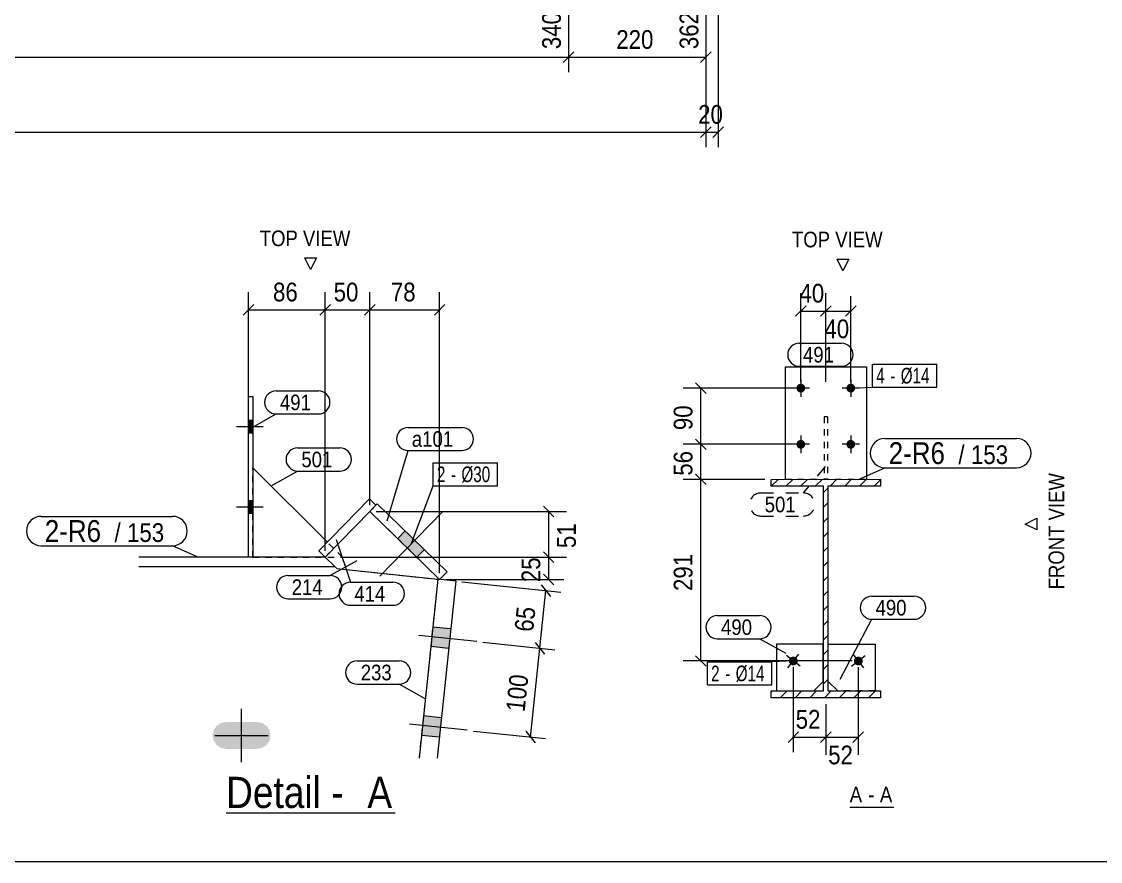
# Model space of a CAD drawing. Header units: millimetres. Extents: x 2 to 579, y 1 to 405.
# Drawn here: x 199.9 to 372.7, y 5 to 139.5 of the extents above; entities that cross this region are included whole.
import ezdxf

# ---------------------------------------------------------------- set-up
doc = ezdxf.new("R2010")
doc.units = ezdxf.units.MM
for name, pattern in [('XKITLINE00', [0]), ('XKITLINE01', [4, 1, -1, 1, -1]), ('XKITLINE02', [4, 2, -2])]:
    doc.linetypes.add(name, pattern=pattern)
for name, color, linetype, lineweight in [('Bolt', 3, 'Continuous', 0), ('BoltMark', 7, 'Continuous', 0), ('Dimensions', 7, 'Continuous', 0), ('DrawingSheet', 5, 'Continuous', 0), ('OtherObjectType', 7, 'Continuous', 0), ('Part', 2, 'Continuous', 0), ('PartMark', 7, 'Continuous', 0)]:
    doc.layers.add(name, color=color, linetype=linetype, lineweight=lineweight)
doc.styles.add('ARIAL', font='ARIAL.TTF')
doc.styles.add('ARIAL_NARROW', font='ARIALN.TTF')

# ---------------------------------------------------------------- blocks, each defined once
blk = doc.blocks.new('*A1')
at = {"layer": 'Part', "color": 7, "linetype": 'XKITLINE00', "lineweight": 0}
for p, q in [((319.95, 65.11), (321.05, 66.2)), ((322.31, 65.11), (323.41, 66.2)), ((324.67, 65.11), (325.77, 66.2)), ((327.02, 65.11), (328.12, 66.2)), ((329.38, 65.11), (330.48, 66.21)), ((331.74, 65.11), (332.84, 66.21)), ((334.1, 65.11), (335.2, 66.21)), ((336.45, 65.11), (337.45, 66.1)), ((319.95, 65.11), (319.95, 65.11)), ((328.35, 64.08), (329.05, 64.78)), ((328.35, 61.72), (329.05, 62.42)), ((328.35, 59.36), (329.05, 60.06)), ((328.35, 57), (329.05, 57.7)), ((328.35, 54.65), (329.05, 55.35)), ((328.35, 52.29), (329.05, 52.99)), ((328.35, 49.93), (329.05, 50.63)), ((328.35, 47.58), (329.05, 48.28)), ((328.35, 45.22), (329.05, 45.92)), ((328.35, 42.86), (329.05, 43.56)), ((328.35, 40.5), (329.05, 41.2)), ((328.35, 38.15), (329.05, 38.85)), ((328.35, 35.79), (329.05, 36.49)), ((328.35, 33.43), (329.05, 34.13)), ((319.95, 32.11), (320.15, 32.31)), ((321.41, 31.21), (322.51, 32.31)), ((323.77, 31.21), (324.87, 32.31)), ((326.13, 31.21), (327.23, 32.31)), ((328.48, 31.21), (329.58, 32.31)), ((330.84, 31.21), (331.94, 32.31)), ((333.2, 31.21), (334.3, 32.31)), ((335.56, 31.21), (336.66, 32.31))]:
    blk.add_line(p, q, dxfattribs=at)
blk = doc.blocks.new('*A56')
at = {"layer": 'Bolt'}
for points in [[(325.4, 80.77), (325.4, 80.74), (325.39, 80.7), (325.39, 80.67), (325.38, 80.64), (325.37, 80.6), (325.36, 80.57), (325.35, 80.54), (325.33, 80.51), (325.32, 80.48), (325.3, 80.45), (325.28, 80.42), (325.26, 80.39), (325.24, 80.36), (325.22, 80.34), (325.2, 80.31), (325.17, 80.29), (325.15, 80.26), (325.12, 80.24), (325.09, 80.22), (325.06, 80.21), (325.03, 80.19), (325, 80.17), (324.97, 80.16), (324.94, 80.15), (324.91, 80.14), (324.87, 80.13), (324.84, 80.12), (324.8, 80.11), (324.77, 80.11), (324.74, 80.11), (324.7, 80.11), (324.67, 80.11), (324.63, 80.11), (324.6, 80.11), (324.57, 80.12), (324.53, 80.13), (324.5, 80.14), (324.47, 80.15), (324.43, 80.16), (324.4, 80.17), (324.37, 80.19), (324.34, 80.21), (324.31, 80.22), (324.28, 80.24), (324.26, 80.26), (324.23, 80.29), (324.21, 80.31), (324.18, 80.34), (324.16, 80.36), (324.14, 80.39), (324.12, 80.42), (324.1, 80.45), (324.08, 80.48), (324.07, 80.51), (324.06, 80.54), (324.04, 80.57), (324.03, 80.6), (324.02, 80.64), (324.02, 80.67), (324.01, 80.7), (324.01, 80.74), (324, 80.77), (324, 80.81), (324, 80.84), (324.01, 80.87), (324.01, 80.91), (324.02, 80.94), (324.02, 80.98), (324.03, 81.01), (324.04, 81.04), (324.06, 81.07), (324.07, 81.1), (324.08, 81.14), (324.1, 81.17), (324.12, 81.19), (324.14, 81.22), (324.16, 81.25), (324.18, 81.28), (324.21, 81.3), (324.23, 81.32), (324.26, 81.35), (324.28, 81.37), (324.31, 81.39), (324.34, 81.41), (324.37, 81.42), (324.4, 81.44), (324.43, 81.45), (324.47, 81.46), (324.5, 81.48), (324.53, 81.48), (324.57, 81.49), (324.6, 81.5), (324.63, 81.5), (324.67, 81.5), (324.7, 81.51), (324.74, 81.5), (324.77, 81.5), (324.8, 81.5), (324.84, 81.49), (324.87, 81.48), (324.91, 81.48), (324.94, 81.46), (324.97, 81.45), (325, 81.44), (325.03, 81.42), (325.06, 81.41), (325.09, 81.39), (325.12, 81.37), (325.15, 81.35), (325.17, 81.32), (325.2, 81.3), (325.22, 81.28), (325.24, 81.25), (325.26, 81.22), (325.28, 81.19), (325.3, 81.17), (325.32, 81.14), (325.33, 81.1), (325.35, 81.07), (325.36, 81.04), (325.37, 81.01), (325.38, 80.98), (325.39, 80.94), (325.39, 80.91), (325.4, 80.87), (325.4, 80.84), (325.4, 80.81)], [(333.4, 80.77), (333.4, 80.74), (333.39, 80.7), (333.39, 80.67), (333.38, 80.64), (333.37, 80.6), (333.36, 80.57), (333.35, 80.54), (333.33, 80.51), (333.32, 80.48), (333.3, 80.45), (333.28, 80.42), (333.26, 80.39), (333.24, 80.36), (333.22, 80.34), (333.2, 80.31), (333.17, 80.29), (333.15, 80.26), (333.12, 80.24), (333.09, 80.22), (333.06, 80.21), (333.03, 80.19), (333, 80.17), (332.97, 80.16), (332.94, 80.15), (332.91, 80.14), (332.87, 80.13), (332.84, 80.12), (332.8, 80.11), (332.77, 80.11), (332.74, 80.11), (332.7, 80.11), (332.67, 80.11), (332.63, 80.11), (332.6, 80.11), (332.57, 80.12), (332.53, 80.13), (332.5, 80.14), (332.47, 80.15), (332.43, 80.16), (332.4, 80.17), (332.37, 80.19), (332.34, 80.21), (332.31, 80.22), (332.28, 80.24), (332.26, 80.26), (332.23, 80.29), (332.21, 80.31), (332.18, 80.34), (332.16, 80.36), (332.14, 80.39), (332.12, 80.42), (332.1, 80.45), (332.08, 80.48), (332.07, 80.51), (332.06, 80.54), (332.04, 80.57), (332.03, 80.6), (332.02, 80.64), (332.02, 80.67), (332.01, 80.7), (332.01, 80.74), (332, 80.77), (332, 80.81), (332, 80.84), (332.01, 80.87), (332.01, 80.91), (332.02, 80.94), (332.02, 80.98), (332.03, 81.01), (332.04, 81.04), (332.06, 81.07), (332.07, 81.1), (332.08, 81.14), (332.1, 81.17), (332.12, 81.19), (332.14, 81.22), (332.16, 81.25), (332.18, 81.28), (332.21, 81.3), (332.23, 81.32), (332.26, 81.35), (332.28, 81.37), (332.31, 81.39), (332.34, 81.41), (332.37, 81.42), (332.4, 81.44), (332.43, 81.45), (332.47, 81.46), (332.5, 81.48), (332.53, 81.48), (332.57, 81.49), (332.6, 81.5), (332.63, 81.5), (332.67, 81.5), (332.7, 81.51), (332.74, 81.5), (332.77, 81.5), (332.8, 81.5), (332.84, 81.49), (332.87, 81.48), (332.91, 81.48), (332.94, 81.46), (332.97, 81.45), (333, 81.44), (333.03, 81.42), (333.06, 81.41), (333.09, 81.39), (333.12, 81.37), (333.15, 81.35), (333.17, 81.32), (333.2, 81.3), (333.22, 81.28), (333.24, 81.25), (333.26, 81.22), (333.28, 81.19), (333.3, 81.17), (333.32, 81.14), (333.33, 81.1), (333.35, 81.07), (333.36, 81.04), (333.37, 81.01), (333.38, 80.98), (333.39, 80.94), (333.39, 80.91), (333.4, 80.87), (333.4, 80.84), (333.4, 80.81)], [(325.4, 71.77), (325.4, 71.74), (325.39, 71.7), (325.39, 71.67), (325.38, 71.64), (325.37, 71.6), (325.36, 71.57), (325.35, 71.54), (325.33, 71.51), (325.32, 71.48), (325.3, 71.45), (325.28, 71.42), (325.26, 71.39), (325.24, 71.36), (325.22, 71.34), (325.2, 71.31), (325.17, 71.29), (325.15, 71.26), (325.12, 71.24), (325.09, 71.22), (325.06, 71.21), (325.03, 71.19), (325, 71.17), (324.97, 71.16), (324.94, 71.15), (324.91, 71.14), (324.87, 71.13), (324.84, 71.12), (324.8, 71.11), (324.77, 71.11), (324.74, 71.11), (324.7, 71.11), (324.67, 71.11), (324.63, 71.11), (324.6, 71.11), (324.57, 71.12), (324.53, 71.13), (324.5, 71.14), (324.47, 71.15), (324.43, 71.16), (324.4, 71.17), (324.37, 71.19), (324.34, 71.21), (324.31, 71.22), (324.28, 71.24), (324.26, 71.26), (324.23, 71.29), (324.21, 71.31), (324.18, 71.34), (324.16, 71.36), (324.14, 71.39), (324.12, 71.42), (324.1, 71.45), (324.08, 71.48), (324.07, 71.51), (324.06, 71.54), (324.04, 71.57), (324.03, 71.6), (324.02, 71.64), (324.02, 71.67), (324.01, 71.7), (324.01, 71.74), (324, 71.77), (324, 71.81), (324, 71.84), (324.01, 71.87), (324.01, 71.91), (324.02, 71.94), (324.02, 71.98), (324.03, 72.01), (324.04, 72.04), (324.06, 72.07), (324.07, 72.1), (324.08, 72.14), (324.1, 72.17), (324.12, 72.19), (324.14, 72.22), (324.16, 72.25), (324.18, 72.28), (324.21, 72.3), (324.23, 72.32), (324.26, 72.35), (324.28, 72.37), (324.31, 72.39), (324.34, 72.41), (324.37, 72.42), (324.4, 72.44), (324.43, 72.45), (324.47, 72.46), (324.5, 72.48), (324.53, 72.48), (324.57, 72.49), (324.6, 72.5), (324.63, 72.5), (324.67, 72.5), (324.7, 72.51), (324.74, 72.5), (324.77, 72.5), (324.8, 72.5), (324.84, 72.49), (324.87, 72.48), (324.91, 72.48), (324.94, 72.46), (324.97, 72.45), (325, 72.44), (325.03, 72.42), (325.06, 72.41), (325.09, 72.39), (325.12, 72.37), (325.15, 72.35), (325.17, 72.32), (325.2, 72.3), (325.22, 72.28), (325.24, 72.25), (325.26, 72.22), (325.28, 72.19), (325.3, 72.17), (325.32, 72.14), (325.33, 72.1), (325.35, 72.07), (325.36, 72.04), (325.37, 72.01), (325.38, 71.98), (325.39, 71.94), (325.39, 71.91), (325.4, 71.87), (325.4, 71.84), (325.4, 71.81)], [(333.4, 71.77), (333.4, 71.74), (333.39, 71.7), (333.39, 71.67), (333.38, 71.64), (333.37, 71.6), (333.36, 71.57), (333.35, 71.54), (333.33, 71.51), (333.32, 71.48), (333.3, 71.45), (333.28, 71.42), (333.26, 71.39), (333.24, 71.36), (333.22, 71.34), (333.2, 71.31), (333.17, 71.29), (333.15, 71.26), (333.12, 71.24), (333.09, 71.22), (333.06, 71.21), (333.03, 71.19), (333, 71.17), (332.97, 71.16), (332.94, 71.15), (332.91, 71.14), (332.87, 71.13), (332.84, 71.12), (332.8, 71.11), (332.77, 71.11), (332.74, 71.11), (332.7, 71.11), (332.67, 71.11), (332.63, 71.11), (332.6, 71.11), (332.57, 71.12), (332.53, 71.13), (332.5, 71.14), (332.47, 71.15), (332.43, 71.16), (332.4, 71.17), (332.37, 71.19), (332.34, 71.21), (332.31, 71.22), (332.28, 71.24), (332.26, 71.26), (332.23, 71.29), (332.21, 71.31), (332.18, 71.34), (332.16, 71.36), (332.14, 71.39), (332.12, 71.42), (332.1, 71.45), (332.08, 71.48), (332.07, 71.51), (332.06, 71.54), (332.04, 71.57), (332.03, 71.6), (332.02, 71.64), (332.02, 71.67), (332.01, 71.7), (332.01, 71.74), (332, 71.77), (332, 71.81), (332, 71.84), (332.01, 71.87), (332.01, 71.91), (332.02, 71.94), (332.02, 71.98), (332.03, 72.01), (332.04, 72.04), (332.06, 72.07), (332.07, 72.1), (332.08, 72.14), (332.1, 72.17), (332.12, 72.19), (332.14, 72.22), (332.16, 72.25), (332.18, 72.28), (332.21, 72.3), (332.23, 72.32), (332.26, 72.35), (332.28, 72.37), (332.31, 72.39), (332.34, 72.41), (332.37, 72.42), (332.4, 72.44), (332.43, 72.45), (332.47, 72.46), (332.5, 72.48), (332.53, 72.48), (332.57, 72.49), (332.6, 72.5), (332.63, 72.5), (332.67, 72.5), (332.7, 72.51), (332.74, 72.5), (332.77, 72.5), (332.8, 72.5), (332.84, 72.49), (332.87, 72.48), (332.91, 72.48), (332.94, 72.46), (332.97, 72.45), (333, 72.44), (333.03, 72.42), (333.06, 72.41), (333.09, 72.39), (333.12, 72.37), (333.15, 72.35), (333.17, 72.32), (333.2, 72.3), (333.22, 72.28), (333.24, 72.25), (333.26, 72.22), (333.28, 72.19), (333.3, 72.17), (333.32, 72.14), (333.33, 72.1), (333.35, 72.07), (333.36, 72.04), (333.37, 72.01), (333.38, 71.98), (333.39, 71.94), (333.39, 71.91), (333.4, 71.87), (333.4, 71.84), (333.4, 71.81)]]:
    blk.add_hatch(color=3, dxfattribs=at).paths.add_polyline_path(points, flags=17)
at = {"layer": 'Bolt', "color": 3, "linetype": 'XKITLINE00', "lineweight": 0}
for p, q in [((324.7, 82.21), (324.7, 79.41)), ((332.7, 82.21), (332.7, 79.41)), ((326.1, 80.81), (323.3, 80.81)), ((334.1, 80.81), (331.3, 80.81)), ((324.7, 73.21), (324.7, 70.41)), ((332.7, 73.21), (332.7, 70.41)), ((326.1, 71.81), (323.3, 71.81)), ((334.1, 71.81), (331.3, 71.81))]:
    blk.add_line(p, q, dxfattribs=at)
blk = doc.blocks.new('*A57')
at = {"layer": 'Bolt'}
blk.add_hatch(color=3, dxfattribs=at).paths.add_polyline_path([(333.5, 37.68), (333.53, 37.7), (333.56, 37.72), (333.59, 37.73), (333.62, 37.75), (333.65, 37.76), (333.68, 37.77), (333.72, 37.78), (333.75, 37.79), (333.78, 37.8), (333.82, 37.8), (333.85, 37.8), (333.89, 37.81), (333.92, 37.81), (333.95, 37.8), (333.99, 37.8), (334.02, 37.8), (334.06, 37.79), (334.09, 37.78), (334.12, 37.77), (334.16, 37.76), (334.19, 37.75), (334.22, 37.73), (334.25, 37.71), (334.28, 37.7), (334.31, 37.68), (334.33, 37.66), (334.36, 37.63), (334.39, 37.61), (334.41, 37.59), (334.43, 37.56), (334.45, 37.54), (334.47, 37.51), (334.49, 37.48), (334.51, 37.45), (334.53, 37.42), (334.54, 37.39), (334.56, 37.36), (334.57, 37.32), (334.58, 37.29), (334.59, 37.26), (334.59, 37.22), (334.6, 37.19), (334.6, 37.16), (334.6, 37.12), (334.6, 37.09), (334.6, 37.05), (334.6, 37.02), (334.59, 36.98), (334.58, 36.95), (334.58, 36.92), (334.57, 36.88), (334.55, 36.85), (334.54, 36.82), (334.53, 36.79), (334.51, 36.76), (334.49, 36.73), (334.47, 36.7), (334.45, 36.67), (334.43, 36.65), (334.41, 36.62), (334.38, 36.6), (334.36, 36.57), (334.33, 36.55), (334.3, 36.53), (334.28, 36.51), (334.25, 36.5), (334.22, 36.48), (334.18, 36.47), (334.15, 36.45), (334.12, 36.44), (334.09, 36.43), (334.05, 36.42), (334.02, 36.42), (333.99, 36.41), (333.95, 36.41), (333.92, 36.41), (333.88, 36.41), (333.85, 36.41), (333.82, 36.41), (333.78, 36.42), (333.75, 36.42), (333.71, 36.43), (333.68, 36.44), (333.65, 36.45), (333.62, 36.47), (333.59, 36.48), (333.56, 36.5), (333.53, 36.51), (333.5, 36.53), (333.47, 36.55), (333.44, 36.58), (333.42, 36.6), (333.39, 36.62), (333.37, 36.65), (333.35, 36.68), (333.33, 36.7), (333.31, 36.73), (333.29, 36.76), (333.28, 36.79), (333.26, 36.82), (333.25, 36.85), (333.24, 36.89), (333.23, 36.92), (333.22, 36.95), (333.21, 36.99), (333.21, 37.02), (333.2, 37.06), (333.2, 37.09), (333.2, 37.12), (333.2, 37.16), (333.21, 37.19), (333.21, 37.23), (333.22, 37.26), (333.23, 37.29), (333.24, 37.33), (333.25, 37.36), (333.26, 37.39), (333.28, 37.42), (333.29, 37.45), (333.31, 37.48), (333.33, 37.51), (333.35, 37.54), (333.37, 37.56), (333.4, 37.59), (333.42, 37.61), (333.45, 37.64), (333.47, 37.66)], flags=17)
at = {"layer": 'Bolt', "color": 3, "linetype": 'XKITLINE00', "lineweight": 0}
for p, q in [((333.04, 38.21), (334.76, 36)), ((332.8, 36.25), (335.01, 37.97))]:
    blk.add_line(p, q, dxfattribs=at)
blk = doc.blocks.new('*A58')
at = {"layer": 'Bolt'}
blk.add_hatch(color=3, dxfattribs=at).paths.add_polyline_path([(323.05, 36.57), (323.02, 36.6), (323, 36.62), (322.97, 36.65), (322.95, 36.67), (322.93, 36.7), (322.91, 36.73), (322.89, 36.76), (322.88, 36.79), (322.86, 36.82), (322.85, 36.85), (322.84, 36.88), (322.83, 36.92), (322.82, 36.95), (322.81, 36.98), (322.81, 37.02), (322.8, 37.05), (322.8, 37.09), (322.8, 37.12), (322.8, 37.16), (322.81, 37.19), (322.81, 37.22), (322.82, 37.26), (322.83, 37.29), (322.84, 37.32), (322.85, 37.36), (322.86, 37.39), (322.88, 37.42), (322.89, 37.45), (322.91, 37.48), (322.93, 37.51), (322.95, 37.54), (322.97, 37.56), (322.99, 37.59), (323.02, 37.61), (323.04, 37.63), (323.07, 37.66), (323.1, 37.68), (323.13, 37.7), (323.16, 37.71), (323.19, 37.73), (323.22, 37.75), (323.25, 37.76), (323.28, 37.77), (323.31, 37.78), (323.35, 37.79), (323.38, 37.8), (323.42, 37.8), (323.45, 37.8), (323.48, 37.81), (323.52, 37.81), (323.55, 37.8), (323.59, 37.8), (323.62, 37.8), (323.65, 37.79), (323.69, 37.78), (323.72, 37.77), (323.75, 37.76), (323.78, 37.75), (323.82, 37.73), (323.85, 37.72), (323.88, 37.7), (323.9, 37.68), (323.93, 37.66), (323.96, 37.64), (323.98, 37.61), (324.01, 37.59), (324.03, 37.56), (324.05, 37.54), (324.07, 37.51), (324.09, 37.48), (324.11, 37.45), (324.13, 37.42), (324.14, 37.39), (324.15, 37.36), (324.17, 37.33), (324.18, 37.29), (324.18, 37.26), (324.19, 37.23), (324.2, 37.19), (324.2, 37.16), (324.2, 37.12), (324.2, 37.09), (324.2, 37.06), (324.2, 37.02), (324.19, 36.99), (324.19, 36.95), (324.18, 36.92), (324.17, 36.89), (324.16, 36.85), (324.14, 36.82), (324.13, 36.79), (324.11, 36.76), (324.09, 36.73), (324.07, 36.7), (324.05, 36.68), (324.03, 36.65), (324.01, 36.62), (323.99, 36.6), (323.96, 36.58), (323.93, 36.55), (323.91, 36.53), (323.88, 36.51), (323.85, 36.5), (323.82, 36.48), (323.79, 36.47), (323.76, 36.45), (323.72, 36.44), (323.69, 36.43), (323.66, 36.42), (323.62, 36.42), (323.59, 36.41), (323.55, 36.41), (323.52, 36.41), (323.49, 36.41), (323.45, 36.41), (323.42, 36.41), (323.38, 36.42), (323.35, 36.42), (323.32, 36.43), (323.28, 36.44), (323.25, 36.45), (323.22, 36.47), (323.19, 36.48), (323.16, 36.5), (323.13, 36.51), (323.1, 36.53), (323.07, 36.55)], flags=17)
at = {"layer": 'Bolt', "color": 3, "linetype": 'XKITLINE00', "lineweight": 0}
for p, q in [((322.64, 36), (324.36, 38.21)), ((324.61, 36.25), (322.4, 37.97))]:
    blk.add_line(p, q, dxfattribs=at)
blk = doc.blocks.new('*A59')
at = {"layer": 'Part', "color": 2, "linetype": 'XKITLINE00', "lineweight": 0}
for p, q in [((319.95, 66.2), (337.45, 66.21)), ((319.95, 65.11), (319.95, 66.2)), ((337.45, 66.21), (337.45, 65.11)), ((328.35, 65.11), (319.95, 65.11)), ((328.35, 32.31), (328.35, 65.11)), ((337.45, 65.11), (329.05, 65.11)), ((329.05, 65.11), (329.05, 32.31)), ((319.95, 31.21), (319.95, 32.31)), ((319.95, 32.31), (328.35, 32.31)), ((337.45, 31.21), (319.95, 31.21)), ((329.05, 32.31), (337.45, 32.31)), ((337.45, 32.31), (337.45, 31.21))]:
    blk.add_line(p, q, dxfattribs=at)
blk = doc.blocks.new('*A60')
at = {"layer": 'Part', "color": 2, "linetype": 'XKITLINE00', "lineweight": 0}
for p, q in [((322.2, 84.21), (322.2, 66.21)), ((322.2, 84.21), (335.2, 84.21)), ((335.2, 84.21), (335.2, 66.21))]:
    blk.add_line(p, q, dxfattribs=at)
at = {"layer": 'Part', "color": 7, "linetype": 'XKITLINE01', "lineweight": 0}
blk.add_line((322.2, 66.21), (335.2, 66.21), dxfattribs=at)
blk = doc.blocks.new('*A61')
at = {"layer": 'Part', "color": 2, "linetype": 'XKITLINE00', "lineweight": 0}
for p, q in [((329.1, 33.81), (329.1, 39.81)), ((329.1, 39.81), (336.6, 39.81)), ((336.6, 39.81), (336.6, 32.31)), ((330.6, 32.31), (329.1, 33.81))]:
    blk.add_line(p, q, dxfattribs=at)
at = {"layer": 'Part', "color": 7, "linetype": 'XKITLINE01', "lineweight": 0}
blk.add_line((336.6, 32.31), (330.6, 32.31), dxfattribs=at)
blk = doc.blocks.new('*A62')
at = {"layer": 'Part', "color": 7, "linetype": 'XKITLINE01', "lineweight": 0}
for p, q in [((328.95, 76.21), (328.45, 76.21)), ((328.45, 76.21), (328.45, 66.21)), ((328.95, 76.21), (328.95, 66.21)), ((328.95, 66.21), (328.45, 66.21))]:
    blk.add_line(p, q, dxfattribs=at)
blk = doc.blocks.new('*A63')
at = {"layer": 'Part', "color": 2, "linetype": 'XKITLINE00', "lineweight": 0}
for p, q in [((328.3, 39.81), (320.8, 39.81)), ((320.8, 39.81), (320.8, 32.31)), ((328.3, 33.81), (328.3, 39.81)), ((326.8, 32.31), (328.3, 33.81))]:
    blk.add_line(p, q, dxfattribs=at)
at = {"layer": 'Part', "color": 7, "linetype": 'XKITLINE01', "lineweight": 0}
blk.add_line((320.8, 32.31), (326.8, 32.31), dxfattribs=at)
blk = doc.blocks.new('*A64')
at = {"layer": 'Bolt'}
blk.add_hatch(color=3, dxfattribs=at).paths.add_polyline_path([(239.79, 25.18), (239.63, 24.36), (239.17, 23.66), (238.47, 23.2), (237.65, 23.03), (232.65, 23.03), (231.83, 23.2), (231.14, 23.66), (230.67, 24.36), (230.51, 25.18), (230.67, 26), (231.14, 26.69), (231.83, 27.16), (232.65, 27.32), (237.65, 27.32), (238.47, 27.16), (239.17, 26.69), (239.63, 26)], flags=17)
at = {"layer": 'Bolt', "color": 3, "linetype": 'XKITLINE00', "lineweight": 0}
for p, q in [((235.15, 20.89), (235.15, 29.46)), ((230.87, 25.18), (239.44, 25.18))]:
    blk.add_line(p, q, dxfattribs=at)
blk = doc.blocks.new('*A65')
at = {"layer": 'Bolt'}
for points in [[(236.27, 75.61), (236.98, 75.61), (236.98, 73.61), (236.27, 73.61)], [(236.27, 75.61), (236.98, 75.61), (236.98, 73.61), (236.27, 73.61)], [(236.27, 62.75), (236.98, 62.75), (236.98, 60.75), (236.27, 60.75)], [(236.27, 62.75), (236.98, 62.75), (236.98, 60.75), (236.27, 60.75)]]:
    blk.add_hatch(color=3, dxfattribs=at).paths.add_polyline_path(points, flags=17)
at = {"layer": 'Bolt', "color": 3, "linetype": 'XKITLINE00', "lineweight": 0}
for p, q in [((238.64, 74.61), (234.36, 74.61)), ((238.64, 74.61), (234.36, 74.61)), ((236.98, 75.61), (236.27, 75.61)), ((236.98, 75.61), (236.27, 75.61)), ((236.98, 73.61), (236.27, 73.61)), ((236.98, 73.61), (236.27, 73.61)), ((236.98, 62.75), (236.27, 62.75)), ((236.98, 62.75), (236.27, 62.75)), ((238.64, 61.75), (234.36, 61.75)), ((238.64, 61.75), (234.36, 61.75)), ((236.98, 60.75), (236.27, 60.75)), ((236.98, 60.75), (236.27, 60.75))]:
    blk.add_line(p, q, dxfattribs=at)
blk = doc.blocks.new('*A66')
at = {"layer": 'Bolt'}
for points in [[(268.3, 39.1), (265.46, 39.4), (265.79, 42.53), (268.63, 42.23)], [(268.3, 39.1), (265.46, 39.4), (265.79, 42.53), (268.63, 42.23)], [(266.8, 24.89), (263.96, 25.19), (264.29, 28.32), (267.13, 28.02)], [(266.8, 24.89), (263.96, 25.19), (264.29, 28.32), (267.13, 28.02)]]:
    blk.add_hatch(color=3, dxfattribs=at).paths.add_polyline_path(points, flags=17)
at = {"layer": 'Bolt', "color": 3, "linetype": 'XKITLINE00', "lineweight": 0}
for p, q in [((268.63, 42.23), (265.79, 42.53)), ((268.63, 42.23), (265.79, 42.53)), ((272.8, 40.21), (263.56, 41.18)), ((272.8, 40.21), (263.56, 41.18)), ((268.3, 39.1), (265.46, 39.4)), ((268.3, 39.1), (265.46, 39.4)), ((267.13, 28.02), (264.29, 28.32)), ((267.13, 28.02), (264.29, 28.32)), ((271.3, 26), (262.06, 26.97)), ((271.3, 26), (262.06, 26.97)), ((266.8, 24.89), (263.96, 25.19)), ((266.8, 24.89), (263.96, 25.19))]:
    blk.add_line(p, q, dxfattribs=at)
blk = doc.blocks.new('*A67')
at = {"layer": 'Bolt'}
blk.add_hatch(color=3, dxfattribs=at).paths.add_polyline_path([(264.42, 54.94), (263.23, 53.72), (260.16, 56.71), (261.35, 57.93)], flags=17)
blk.add_hatch(color=3, dxfattribs=at).paths.add_polyline_path([(264.42, 54.94), (263.23, 53.72), (260.16, 56.71), (261.35, 57.93)], flags=17)
at = {"layer": 'Bolt', "color": 3, "linetype": 'XKITLINE00', "lineweight": 0}
for p, q in [((267.28, 60.94), (257.3, 50.71)), ((267.28, 60.94), (257.3, 50.71)), ((261.35, 57.93), (260.16, 56.71)), ((261.35, 57.93), (260.16, 56.71)), ((264.42, 54.94), (263.23, 53.72)), ((264.42, 54.94), (263.23, 53.72))]:
    blk.add_line(p, q, dxfattribs=at)
blk = doc.blocks.new('*A68')
at = {"layer": 'Part', "color": 2, "linetype": 'XKITLINE00', "lineweight": 0}
for p, q in [((248.55, 53.75), (218.73, 53.75)), ((250.12, 52.18), (248.55, 53.75)), ((250.12, 52.18), (218.73, 52.18))]:
    blk.add_line(p, q, dxfattribs=at)
at = {"layer": 'Part', "color": 7, "linetype": 'XKITLINE01', "lineweight": 0}
for p, q in [((248.55, 53.74), (218.73, 53.74)), ((248.55, 53.75), (248.55, 53.74)), ((248.55, 53.74), (250.39, 51.91)), ((250.39, 51.91), (266.59, 50.2)), ((266.59, 50.2), (263.57, 21.56))]:
    blk.add_line(p, q, dxfattribs=at)
blk = doc.blocks.new('*A69')
at = {"layer": 'Part', "color": 2, "linetype": 'XKITLINE00', "lineweight": 0}
for p, q in [((236.27, 53.75), (236.27, 79.46)), ((236.27, 79.46), (236.98, 79.46)), ((236.98, 79.46), (236.98, 53.75))]:
    blk.add_line(p, q, dxfattribs=at)
at = {"layer": 'Part', "color": 7, "linetype": 'XKITLINE01', "lineweight": 0}
blk.add_line((236.98, 53.75), (236.27, 53.75), dxfattribs=at)
blk = doc.blocks.new('*A70')
at = {"layer": 'Part', "color": 2, "linetype": 'XKITLINE00', "lineweight": 0}
blk.add_line((236.98, 68.03), (248.89, 56.13), dxfattribs=at)
at = {"layer": 'Part', "color": 7, "linetype": 'XKITLINE01', "lineweight": 0}
for p, q in [((236.98, 53.75), (236.98, 68.03)), ((251.27, 53.75), (248.89, 56.13)), ((236.98, 53.75), (251.27, 53.75))]:
    blk.add_line(p, q, dxfattribs=at)
blk = doc.blocks.new('*A71')
at = {"layer": 'Part', "color": 2, "linetype": 'XKITLINE00', "lineweight": 0}
for p, q in [((266.59, 50.19), (263.57, 21.56)), ((269.44, 49.89), (266.59, 50.19)), ((269.44, 49.89), (266.45, 21.56))]:
    blk.add_line(p, q, dxfattribs=at)
blk = doc.blocks.new('*A72')
at = {"layer": 'Part', "color": 2, "linetype": 'XKITLINE00', "lineweight": 0}
for p, q in [((256.89, 62.29), (255.69, 61.06)), ((268.07, 51.39), (256.89, 62.29)), ((255.69, 61.06), (266.87, 50.16)), ((266.87, 50.16), (268.07, 51.39))]:
    blk.add_line(p, q, dxfattribs=at)
blk = doc.blocks.new('*A73')
at = {"layer": 'Part', "color": 2, "linetype": 'XKITLINE00', "lineweight": 0}
for p, q in [((255.66, 63.08), (247.53, 54.74)), ((256.68, 62.08), (255.66, 63.08)), ((255.69, 61.06), (248.55, 53.74)), ((248.55, 53.74), (247.53, 54.74))]:
    blk.add_line(p, q, dxfattribs=at)
at = {"layer": 'Part', "color": 7, "linetype": 'XKITLINE01', "lineweight": 0}
blk.add_line((256.68, 62.08), (255.69, 61.06), dxfattribs=at)
blk = doc.blocks.new('*A74')
at = {"layer": 'Part', "color": 7, "linetype": 'XKITLINE01', "lineweight": 0}
for p, q in [((248.55, 53.74), (255.69, 61.06)), ((255.69, 61.06), (266.87, 50.16)), ((248.55, 53.74), (250.12, 52.18)), ((266.87, 50.16), (266.59, 50.19))]:
    blk.add_line(p, q, dxfattribs=at)
at = {"layer": 'Part', "color": 2, "linetype": 'XKITLINE00', "lineweight": 0}
for p, q in [((250.12, 52.18), (250.39, 51.91)), ((250.39, 51.91), (266.59, 50.19))]:
    blk.add_line(p, q, dxfattribs=at)
blk = doc.blocks.new('*A75')
at = {"layer": 'DrawingSheet', "color": 5, "linetype": 'XKITLINE00', "lineweight": 0}
blk.add_line((5, 5), (579, 5), dxfattribs=at)
blk = doc.blocks.new('*A115')
at = {"layer": 'Dimensions', "color": 7, "linetype": 'XKITLINE00', "lineweight": 0}
for p, q in [((309.49, 219.82), (309.49, 119.4)), ((58.31, 187.3), (58.31, 119.4)), ((59.15, 122.65), (57.46, 120.95)), ((310.34, 122.65), (308.64, 120.95)), ((58.31, 121.8), (309.49, 121.8))]:
    blk.add_line(p, q, dxfattribs=at)
at = {"layer": 'Dimensions', "color": 3}
for p in [(58.31, 121.8), (309.49, 121.8)]:
    blk.add_point(p, dxfattribs=at)
at = {"layer": 'Dimensions', "color": 3, "style": 'ARIAL', "width": 0.85}
blk.add_text('3620', height=3, dxfattribs=at).set_placement((179.45, 123.15))
blk = doc.blocks.new('*A116')
at = {"layer": 'Dimensions', "color": 7, "linetype": 'XKITLINE00', "lineweight": 0}
for p, q in [((309.49, 219.82), (309.49, 119.4)), ((311.48, 191.96), (311.48, 119.4)), ((310.34, 122.65), (308.64, 120.95)), ((312.33, 122.65), (310.63, 120.95)), ((309.49, 121.8), (311.48, 121.8))]:
    blk.add_line(p, q, dxfattribs=at)
at = {"layer": 'Dimensions', "color": 3}
for p in [(309.49, 121.8), (311.48, 121.8)]:
    blk.add_point(p, dxfattribs=at)
at = {"layer": 'Dimensions', "color": 3, "style": 'ARIAL', "width": 0.85}
blk.add_text('20', height=3, dxfattribs=at).set_placement((308.26, 123.15))
blk = doc.blocks.new('*A128')
at = {"layer": 'Dimensions', "color": 7, "linetype": 'XKITLINE00', "lineweight": 0}
for p, q in [((80.3, 202.3), (80.3, 131.4)), ((287.48, 202.3), (287.48, 131.4)), ((81.15, 134.65), (79.45, 132.95)), ((80.3, 133.8), (287.48, 133.8)), ((288.33, 134.65), (286.63, 132.95))]:
    blk.add_line(p, q, dxfattribs=at)
at = {"layer": 'Dimensions', "color": 3}
for p in [(80.3, 133.8), (287.48, 133.8)]:
    blk.add_point(p, dxfattribs=at)
at = {"layer": 'Dimensions', "color": 3, "style": 'ARIAL', "width": 0.85}
blk.add_text('3400', height=3, rotation=90.0002, dxfattribs=at).set_placement((286.28, 135.1))
blk.add_text('3180', height=3, dxfattribs=at).set_placement((179.44, 135.15))
blk = doc.blocks.new('*A129')
at = {"layer": 'Dimensions', "color": 7, "linetype": 'XKITLINE00', "lineweight": 0}
for p, q in [((309.49, 219.82), (309.49, 131.4)), ((287.48, 202.3), (287.48, 131.4)), ((288.33, 134.65), (286.63, 132.95)), ((287.48, 133.8), (309.49, 133.8)), ((310.34, 134.65), (308.64, 132.95))]:
    blk.add_line(p, q, dxfattribs=at)
at = {"layer": 'Dimensions', "color": 3}
for p in [(287.48, 133.8), (309.49, 133.8)]:
    blk.add_point(p, dxfattribs=at)
at = {"layer": 'Dimensions', "color": 3, "style": 'ARIAL', "width": 0.85}
blk.add_text('3620', height=3, rotation=90.0002, dxfattribs=at).set_placement((308.29, 135.1))
blk.add_text('220', height=3, dxfattribs=at).set_placement((295.15, 135.15))
blk = doc.blocks.new('*A153')
at = {"layer": 'Dimensions', "color": 7, "linetype": 'XKITLINE00', "lineweight": 0}
for p, q in [((323.5, 36.11), (323.5, 22.51)), ((328.7, 30.21), (328.7, 22.51)), ((324.35, 25.76), (322.65, 24.06)), ((323.5, 24.91), (328.7, 24.91)), ((329.55, 25.76), (327.85, 24.06))]:
    blk.add_line(p, q, dxfattribs=at)
at = {"layer": 'Dimensions', "color": 3}
for p in [(323.5, 24.91), (328.7, 24.91)]:
    blk.add_point(p, dxfattribs=at)
at = {"layer": 'Dimensions', "color": 3, "style": 'ARIAL', "width": 0.85}
blk.add_text('52', height=3, dxfattribs=at).set_placement((323.88, 26.26))
blk = doc.blocks.new('*A154')
at = {"layer": 'Dimensions', "color": 7, "linetype": 'XKITLINE00', "lineweight": 0}
for p, q in [((333.9, 36.11), (333.9, 22.06)), ((328.7, 30.21), (328.7, 22.06)), ((329.55, 25.76), (327.85, 24.06)), ((328.7, 24.91), (333.9, 24.91)), ((334.75, 25.76), (333.05, 24.06))]:
    blk.add_line(p, q, dxfattribs=at)
at = {"layer": 'Dimensions', "color": 3}
for p in [(328.7, 24.91), (333.9, 24.91)]:
    blk.add_point(p, dxfattribs=at)
at = {"layer": 'Dimensions', "color": 3, "style": 'ARIAL', "width": 0.85}
blk.add_text('52', height=3, dxfattribs=at).set_placement((329.08, 20.56))
blk = doc.blocks.new('*A155')
at = {"layer": 'Dimensions', "color": 7, "linetype": 'XKITLINE00', "lineweight": 0}
for p, q in [((324.7, 81.81), (324.7, 96.01)), ((328.7, 81.81), (328.7, 96.01)), ((325.55, 94.01), (323.85, 92.32)), ((329.55, 94.01), (327.85, 92.32)), ((324.7, 93.16), (328.7, 93.16))]:
    blk.add_line(p, q, dxfattribs=at)
at = {"layer": 'Dimensions', "color": 3}
for p in [(324.7, 93.16), (328.7, 93.16)]:
    blk.add_point(p, dxfattribs=at)
at = {"layer": 'Dimensions', "color": 3, "style": 'ARIAL', "width": 0.85}
blk.add_text('40', height=3, dxfattribs=at).set_placement((324.48, 94.51))
blk = doc.blocks.new('*A156')
at = {"layer": 'Dimensions', "color": 7, "linetype": 'XKITLINE00', "lineweight": 0}
for p, q in [((328.7, 81.81), (328.7, 95.56)), ((332.7, 81.81), (332.7, 95.56)), ((329.55, 94.01), (327.85, 92.32)), ((333.55, 94.01), (331.85, 92.32)), ((328.7, 93.16), (332.7, 93.16))]:
    blk.add_line(p, q, dxfattribs=at)
at = {"layer": 'Dimensions', "color": 3}
for p in [(328.7, 93.16), (332.7, 93.16)]:
    blk.add_point(p, dxfattribs=at)
at = {"layer": 'Dimensions', "color": 3, "style": 'ARIAL', "width": 0.85}
blk.add_text('40', height=3, dxfattribs=at).set_placement((328.48, 88.81))
blk = doc.blocks.new('*A157')
at = {"layer": 'Dimensions', "color": 7, "linetype": 'XKITLINE00', "lineweight": 0}
for p, q in [((318.95, 66.2), (305.85, 66.2)), ((307.85, 67.05), (309.55, 65.36)), ((308.7, 37.11), (308.7, 66.2)), ((332.9, 37.11), (305.85, 37.11)), ((307.85, 37.95), (309.55, 36.26))]:
    blk.add_line(p, q, dxfattribs=at)
at = {"layer": 'Dimensions', "color": 3}
for p in [(308.7, 66.2), (308.7, 37.11)]:
    blk.add_point(p, dxfattribs=at)
at = {"layer": 'Dimensions', "color": 3, "style": 'ARIAL', "width": 0.85}
blk.add_text('291', height=3, rotation=90.0002, dxfattribs=at).set_placement((307.35, 48.32))
blk = doc.blocks.new('*A158')
at = {"layer": 'Dimensions', "color": 7, "linetype": 'XKITLINE00', "lineweight": 0}
for p, q in [((307.85, 72.65), (309.55, 70.96)), ((323.7, 71.81), (305.85, 71.81)), ((308.7, 66.2), (308.7, 71.81)), ((318.95, 66.2), (305.85, 66.2)), ((307.85, 67.05), (309.55, 65.36))]:
    blk.add_line(p, q, dxfattribs=at)
at = {"layer": 'Dimensions', "color": 3}
for p in [(308.7, 71.81), (308.7, 66.2)]:
    blk.add_point(p, dxfattribs=at)
at = {"layer": 'Dimensions', "color": 3, "style": 'ARIAL', "width": 0.85}
blk.add_text('56', height=3, rotation=90.0002, dxfattribs=at).set_placement((307.35, 66.78))
blk = doc.blocks.new('*A159')
at = {"layer": 'Dimensions', "color": 7, "linetype": 'XKITLINE00', "lineweight": 0}
for p, q in [((307.85, 81.65), (309.55, 79.96)), ((323.7, 80.81), (305.85, 80.81)), ((308.7, 71.81), (308.7, 80.81)), ((307.85, 72.65), (309.55, 70.96)), ((323.7, 71.81), (305.85, 71.81))]:
    blk.add_line(p, q, dxfattribs=at)
at = {"layer": 'Dimensions', "color": 3}
for p in [(308.7, 80.81), (308.7, 71.81)]:
    blk.add_point(p, dxfattribs=at)
at = {"layer": 'Dimensions', "color": 3, "style": 'ARIAL', "width": 0.85}
blk.add_text('90', height=3, rotation=90.0002, dxfattribs=at).set_placement((307.35, 74.08))
blk = doc.blocks.new('*A160')
at = {"layer": 'BoltMark', "color": 7, "linetype": 'XKITLINE00', "lineweight": 0}
for p, q in [((336.17, 84.66), (346.46, 84.66)), ((336.17, 80.96), (336.17, 84.66)), ((346.46, 80.96), (346.46, 84.66)), ((332.7, 80.81), (336.17, 80.96)), ((336.17, 80.96), (346.46, 80.96))]:
    blk.add_line(p, q, dxfattribs=at)
at = {"layer": 'BoltMark', "color": 3, "style": 'ARIAL_NARROW', "width": 0.85}
for s, p in [('4', (336.77, 81.56)), ('Ø14', (340.7, 81.56)), ('-', (339.04, 81.56))]:
    blk.add_text(s, height=2.5, dxfattribs=at).set_placement(p)
blk = doc.blocks.new('*A161')
at = {"layer": 'BoltMark', "color": 7, "linetype": 'XKITLINE00', "lineweight": 0}
for p, q in [((309.74, 36.96), (320.04, 36.96)), ((309.74, 33.26), (309.74, 36.96)), ((323.5, 37.11), (320.04, 36.96)), ((320.04, 33.26), (320.04, 36.96)), ((309.74, 33.26), (320.04, 33.26))]:
    blk.add_line(p, q, dxfattribs=at)
at = {"layer": 'BoltMark', "color": 3, "style": 'ARIAL_NARROW', "width": 0.85}
for s, p in [('2', (310.34, 33.86)), ('Ø14', (314.27, 33.86)), ('-', (312.61, 33.86))]:
    blk.add_text(s, height=2.5, dxfattribs=at).set_placement(p)
blk = doc.blocks.new('*A162')
at = {"layer": 'PartMark', "color": 7, "linetype": 'XKITLINE02', "lineweight": 0}
for p, q in [((328.58, 68.24), (325.08, 64.02)), ((318.32, 64.02), (325.08, 64.02)), ((318.32, 60.32), (325.08, 60.32))]:
    blk.add_line(p, q, dxfattribs=at)
for centre, start, end in [((318.32, 62.17), 90, 270), ((325.08, 62.17), 270, 90)]:
    blk.add_arc(centre, 1.85, start, end, dxfattribs=at)
at = {"layer": 'PartMark', "color": 3, "style": 'ARIAL', "width": 0.85}
blk.add_text('501', height=2.5, dxfattribs=at).set_placement((318.92, 60.92))
blk = doc.blocks.new('*A163')
at = {"layer": 'PartMark', "color": 7, "linetype": 'XKITLINE00', "lineweight": 0}
for p, q in [((311.33, 44.37), (318.09, 44.37)), ((311.33, 40.67), (318.09, 40.67)), ((322.33, 38.28), (318.09, 40.67))]:
    blk.add_line(p, q, dxfattribs=at)
for centre, start, end in [((311.33, 42.52), 90, 270), ((318.09, 42.52), 270, 90)]:
    blk.add_arc(centre, 1.85, start, end, dxfattribs=at)
at = {"layer": 'PartMark', "color": 3, "style": 'ARIAL', "width": 0.85}
blk.add_text('490', height=2.5, dxfattribs=at).set_placement((311.93, 41.27))
blk = doc.blocks.new('*A164')
at = {"layer": 'PartMark', "color": 7, "linetype": 'XKITLINE00', "lineweight": 0}
for p, q in [((338.17, 72.75), (359.22, 72.75)), ((333.92, 66.16), (338.17, 68.05)), ((338.17, 68.05), (359.22, 68.05))]:
    blk.add_line(p, q, dxfattribs=at)
for centre, start, end in [((338.17, 70.4), 90, 270), ((359.22, 70.4), 270, 90)]:
    blk.add_arc(centre, 2.35, start, end, dxfattribs=at)
at = {"layer": 'PartMark', "color": 1, "style": 'ARIAL', "width": 0.85}
blk.add_text('2-R6', height=3.5, dxfattribs=at).set_placement((338.77, 68.65))
at = {"layer": 'PartMark', "color": 3, "style": 'ARIAL', "width": 0.85}
for s, p in [('/', (349.93, 68.65)), ('153', (351.94, 68.65))]:
    blk.add_text(s, height=3, dxfattribs=at).set_placement(p)
blk = doc.blocks.new('*A165')
at = {"layer": 'PartMark', "color": 7, "linetype": 'XKITLINE00', "lineweight": 0}
for p, q in [((324.45, 88.01), (331.21, 88.01)), ((324.45, 84.31), (331.21, 84.31))]:
    blk.add_line(p, q, dxfattribs=at)
for centre, start, end in [((324.45, 86.16), 90, 270), ((331.21, 86.16), 270, 90)]:
    blk.add_arc(centre, 1.85, start, end, dxfattribs=at)
at = {"layer": 'PartMark', "color": 3, "style": 'ARIAL', "width": 0.85}
blk.add_text('491', height=2.5, dxfattribs=at).set_placement((325.05, 84.91))
blk = doc.blocks.new('*A166')
at = {"layer": 'PartMark', "color": 7, "linetype": 'XKITLINE00', "lineweight": 0}
for p, q in [((336.07, 47.49), (342.84, 47.49)), ((330.98, 34.19), (336.07, 43.79)), ((336.07, 43.79), (342.84, 43.79))]:
    blk.add_line(p, q, dxfattribs=at)
for centre, start, end in [((336.07, 45.64), 90, 270), ((342.84, 45.64), 270, 90)]:
    blk.add_arc(centre, 1.85, start, end, dxfattribs=at)
at = {"layer": 'PartMark', "color": 3, "style": 'ARIAL', "width": 0.85}
blk.add_text('490', height=2.5, dxfattribs=at).set_placement((336.67, 44.39))
blk = doc.blocks.new('*A167')
at = {"layer": 'OtherObjectType', "color": 7, "linetype": 'XKITLINE00', "lineweight": 0}
for p, q in [((331.43, 99.61), (330.5, 101.49)), ((330.5, 101.49), (332.37, 101.49)), ((332.37, 101.49), (331.43, 99.61)), ((331.43, 99.61), (331.43, 99.61)), ((360.62, 59.04), (362.49, 59.97)), ((362.49, 58.1), (360.62, 59.04)), ((360.62, 59.04), (360.62, 59.04)), ((362.49, 59.97), (362.49, 58.1)), ((332.53, 13.71), (339.59, 13.71))]:
    blk.add_line(p, q, dxfattribs=at)
at = {"layer": 'OtherObjectType', "color": 7, "style": 'ARIAL', "width": 0.85}
for s, p in [('TOP VIEW', (323.28, 103.36)), ('A', (332.53, 14.46)), ('-', (335.51, 14.46)), ('A', (337.36, 14.46))]:
    blk.add_text(s, height=2.5, dxfattribs=at).set_placement(p)
blk.add_text('FRONT VIEW', height=2.5, rotation=90, dxfattribs=at).set_placement((366.87, 48.57))
blk = doc.blocks.new('*A168')
at = {"layer": 'Dimensions', "color": 7, "linetype": 'XKITLINE00', "lineweight": 0}
for p, q in [((251.28, 53.75), (286.73, 53.75)), ((283.48, 54.6), (285.18, 52.9)), ((284.33, 50.16), (284.33, 53.75)), ((267.87, 50.16), (286.73, 50.16)), ((283.48, 51.01), (285.18, 49.31))]:
    blk.add_line(p, q, dxfattribs=at)
at = {"layer": 'Dimensions', "color": 3}
for p in [(284.33, 53.75), (284.33, 50.16)]:
    blk.add_point(p, dxfattribs=at)
at = {"layer": 'Dimensions', "color": 3, "style": 'ARIAL', "width": 0.85}
blk.add_text('25', height=3, rotation=90.0002, dxfattribs=at).set_placement((282.98, 49.73))
blk = doc.blocks.new('*A169')
at = {"layer": 'Dimensions', "color": 7, "linetype": 'XKITLINE00', "lineweight": 0}
for p, q in [((256.69, 61.06), (287.18, 61.06)), ((283.48, 61.91), (285.18, 60.21)), ((284.33, 53.75), (284.33, 61.06)), ((251.28, 53.75), (287.18, 53.75)), ((283.48, 54.6), (285.18, 52.9))]:
    blk.add_line(p, q, dxfattribs=at)
at = {"layer": 'Dimensions', "color": 3}
for p in [(284.33, 61.06), (284.33, 53.75)]:
    blk.add_point(p, dxfattribs=at)
at = {"layer": 'Dimensions', "color": 3, "style": 'ARIAL', "width": 0.85}
blk.add_text('51', height=3, rotation=90.0002, dxfattribs=at).set_placement((288.68, 55.18))
blk = doc.blocks.new('*A170')
at = {"layer": 'Dimensions', "color": 7, "linetype": 'XKITLINE00', "lineweight": 0}
for p, q in [((236.27, 78.8), (236.27, 96.2)), ((248.55, 54.74), (248.55, 96.2)), ((237.12, 94.2), (235.42, 92.5)), ((236.27, 93.35), (248.55, 93.35)), ((249.4, 94.2), (247.7, 92.5))]:
    blk.add_line(p, q, dxfattribs=at)
at = {"layer": 'Dimensions', "color": 3}
for p in [(236.27, 93.35), (248.55, 93.35)]:
    blk.add_point(p, dxfattribs=at)
at = {"layer": 'Dimensions', "color": 3, "style": 'ARIAL', "width": 0.85}
blk.add_text('86', height=3, dxfattribs=at).set_placement((240.19, 94.7))
blk = doc.blocks.new('*A171')
at = {"layer": 'Dimensions', "color": 7, "linetype": 'XKITLINE00', "lineweight": 0}
for p, q in [((248.55, 54.74), (248.55, 96.2)), ((255.69, 62.06), (255.69, 96.2)), ((249.4, 94.2), (247.7, 92.5)), ((248.55, 93.35), (255.69, 93.35)), ((256.54, 94.2), (254.84, 92.5))]:
    blk.add_line(p, q, dxfattribs=at)
at = {"layer": 'Dimensions', "color": 3}
for p in [(248.55, 93.35), (255.69, 93.35)]:
    blk.add_point(p, dxfattribs=at)
at = {"layer": 'Dimensions', "color": 3, "style": 'ARIAL', "width": 0.85}
blk.add_text('50', height=3, dxfattribs=at).set_placement((249.9, 94.7))
blk = doc.blocks.new('*A172')
at = {"layer": 'Dimensions', "color": 7, "linetype": 'XKITLINE00', "lineweight": 0}
for p, q in [((255.69, 62.06), (255.69, 96.2)), ((266.87, 51.16), (266.87, 96.2)), ((256.54, 94.2), (254.84, 92.5)), ((255.69, 93.35), (266.87, 93.35)), ((267.72, 94.2), (266.02, 92.5))]:
    blk.add_line(p, q, dxfattribs=at)
at = {"layer": 'Dimensions', "color": 3}
for p in [(255.69, 93.35), (266.87, 93.35)]:
    blk.add_point(p, dxfattribs=at)
at = {"layer": 'Dimensions', "color": 3, "style": 'ARIAL', "width": 0.85}
blk.add_text('78', height=3, dxfattribs=at).set_placement((259.06, 94.7))
blk = doc.blocks.new('*A173')
at = {"layer": 'Dimensions', "color": 7, "linetype": 'XKITLINE00', "lineweight": 0}
for p, q in [((273.79, 40.1), (285.3, 38.89)), ((282.16, 40.07), (283.67, 38.21)), ((281.41, 24.93), (282.91, 39.14)), ((272.29, 25.89), (283.8, 24.68)), ((280.66, 25.86), (282.17, 24))]:
    blk.add_line(p, q, dxfattribs=at)
at = {"layer": 'Dimensions', "color": 3}
for p in [(282.91, 39.14), (281.41, 24.93)]:
    blk.add_point(p, dxfattribs=at)
at = {"layer": 'Dimensions', "color": 3, "style": 'ARIAL', "width": 0.85}
blk.add_text('100', height=3, rotation=83.9784, dxfattribs=at).set_placement((280.47, 28.86))
blk = doc.blocks.new('*A174')
at = {"layer": 'Dimensions', "color": 7, "linetype": 'XKITLINE00', "lineweight": 0}
for p, q in [((270.43, 49.79), (286.27, 48.12)), ((282.91, 39.14), (283.89, 48.37)), ((283.13, 49.3), (284.64, 47.43)), ((273.79, 40.1), (285.3, 38.89)), ((282.16, 40.07), (283.67, 38.21))]:
    blk.add_line(p, q, dxfattribs=at)
at = {"layer": 'Dimensions', "color": 3}
for p in [(283.89, 48.37), (282.91, 39.14)]:
    blk.add_point(p, dxfattribs=at)
at = {"layer": 'Dimensions', "color": 3, "style": 'ARIAL', "width": 0.85}
blk.add_text('65', height=3, rotation=83.9784, dxfattribs=at).set_placement((281.82, 41.68))
blk = doc.blocks.new('*A175')
at = {"layer": 'BoltMark', "color": 7, "linetype": 'XKITLINE00', "lineweight": 0}
for p, q in [((265.83, 68.86), (276.13, 68.86)), ((265.83, 65.16), (265.83, 68.86)), ((276.13, 65.16), (276.13, 68.86)), ((262.29, 55.82), (265.83, 65.16)), ((265.83, 65.16), (276.13, 65.16))]:
    blk.add_line(p, q, dxfattribs=at)
at = {"layer": 'BoltMark', "color": 3, "style": 'ARIAL_NARROW', "width": 0.85}
for s, p in [('2', (266.43, 65.76)), ('Ø30', (270.36, 65.76)), ('-', (268.7, 65.76))]:
    blk.add_text(s, height=2.5, dxfattribs=at).set_placement(p)
blk = doc.blocks.new('*A176')
at = {"layer": 'PartMark', "color": 7, "linetype": 'XKITLINE00', "lineweight": 0}
for p, q in [((203.05, 60.27), (224.1, 60.27)), ((203.05, 55.57), (224.1, 55.57)), ((228.34, 53.68), (224.1, 55.57))]:
    blk.add_line(p, q, dxfattribs=at)
for centre, start, end in [((203.05, 57.92), 90, 270), ((224.1, 57.92), 270, 90)]:
    blk.add_arc(centre, 2.35, start, end, dxfattribs=at)
at = {"layer": 'PartMark', "color": 1, "style": 'ARIAL', "width": 0.85}
blk.add_text('2-R6', height=3.5, dxfattribs=at).set_placement((203.65, 56.17))
at = {"layer": 'PartMark', "color": 3, "style": 'ARIAL', "width": 0.85}
for s, p in [('/', (214.81, 56.17)), ('153', (216.82, 56.17))]:
    blk.add_text(s, height=3, dxfattribs=at).set_placement(p)
blk = doc.blocks.new('*A177')
at = {"layer": 'PartMark', "color": 7, "linetype": 'XKITLINE00', "lineweight": 0}
for p, q in [((240.7, 80.37), (247.46, 80.37)), ((236.46, 74.28), (240.7, 76.67)), ((240.7, 76.67), (247.46, 76.67))]:
    blk.add_line(p, q, dxfattribs=at)
for centre, start, end in [((240.7, 78.52), 90, 270), ((247.46, 78.52), 270, 90)]:
    blk.add_arc(centre, 1.85, start, end, dxfattribs=at)
at = {"layer": 'PartMark', "color": 3, "style": 'ARIAL', "width": 0.85}
blk.add_text('491', height=2.5, dxfattribs=at).set_placement((241.3, 77.27))
blk = doc.blocks.new('*A178')
at = {"layer": 'PartMark', "color": 7, "linetype": 'XKITLINE00', "lineweight": 0}
for p, q in [((244.13, 71.23), (250.89, 71.23)), ((239.88, 65.14), (244.13, 67.53)), ((244.13, 67.53), (250.89, 67.53))]:
    blk.add_line(p, q, dxfattribs=at)
for centre, start, end in [((244.13, 69.38), 90, 270), ((250.89, 69.38), 270, 90)]:
    blk.add_arc(centre, 1.85, start, end, dxfattribs=at)
at = {"layer": 'PartMark', "color": 3, "style": 'ARIAL', "width": 0.85}
blk.add_text('501', height=2.5, dxfattribs=at).set_placement((244.73, 68.13))
blk = doc.blocks.new('*A179')
at = {"layer": 'PartMark', "color": 7, "linetype": 'XKITLINE00', "lineweight": 0}
for p, q in [((253.64, 37.11), (260.4, 37.11)), ((253.64, 33.41), (260.4, 33.41)), ((264.64, 31.01), (260.4, 33.41))]:
    blk.add_line(p, q, dxfattribs=at)
for centre, start, end in [((253.64, 35.26), 90, 270), ((260.4, 35.26), 270, 90)]:
    blk.add_arc(centre, 1.85, start, end, dxfattribs=at)
at = {"layer": 'PartMark', "color": 3, "style": 'ARIAL', "width": 0.85}
blk.add_text('233', height=2.5, dxfattribs=at).set_placement((254.24, 34.01))
blk = doc.blocks.new('*A180')
at = {"layer": 'PartMark', "color": 7, "linetype": 'XKITLINE00', "lineweight": 0}
for p, q in [((261.82, 74.51), (270.44, 74.51)), ((258.48, 59.56), (261.82, 70.81)), ((261.82, 70.81), (270.44, 70.81))]:
    blk.add_line(p, q, dxfattribs=at)
for centre, start, end in [((261.82, 72.66), 90, 270), ((270.44, 72.66), 270, 90)]:
    blk.add_arc(centre, 1.85, start, end, dxfattribs=at)
at = {"layer": 'PartMark', "color": 3, "style": 'ARIAL', "width": 0.85}
blk.add_text('a101', height=2.5, dxfattribs=at).set_placement((262.42, 71.41))
blk = doc.blocks.new('*A181')
at = {"layer": 'PartMark', "color": 7, "linetype": 'XKITLINE00', "lineweight": 0}
for p, q in [((250.3, 56.56), (252.62, 49.72)), ((252.62, 49.72), (259.39, 49.72)), ((252.62, 46.02), (259.39, 46.02))]:
    blk.add_line(p, q, dxfattribs=at)
for centre, start, end in [((252.62, 47.87), 90, 270), ((259.39, 47.87), 270, 90)]:
    blk.add_arc(centre, 1.85, start, end, dxfattribs=at)
at = {"layer": 'PartMark', "color": 3, "style": 'ARIAL', "width": 0.85}
blk.add_text('414', height=2.5, dxfattribs=at).set_placement((253.22, 46.62))
blk = doc.blocks.new('*A182')
at = {"layer": 'PartMark', "color": 7, "linetype": 'XKITLINE00', "lineweight": 0}
for p, q in [((253.59, 53.17), (249.35, 50.78)), ((242.59, 50.78), (249.35, 50.78)), ((242.59, 47.08), (249.35, 47.08))]:
    blk.add_line(p, q, dxfattribs=at)
for centre, start, end in [((242.59, 48.93), 90, 270), ((249.35, 48.93), 270, 90)]:
    blk.add_arc(centre, 1.85, start, end, dxfattribs=at)
at = {"layer": 'PartMark', "color": 3, "style": 'ARIAL', "width": 0.85}
blk.add_text('214', height=2.5, dxfattribs=at).set_placement((243.19, 47.68))
blk = doc.blocks.new('*A183')
at = {"layer": 'OtherObjectType', "color": 6, "linetype": 'XKITLINE00', "lineweight": 0}
for p, q in [((246.21, 99.8), (245.28, 101.68)), ((245.28, 101.68), (247.15, 101.68)), ((247.15, 101.68), (246.21, 99.8)), ((246.21, 99.8), (246.21, 99.8)), ((232.68, 12.81), (259.75, 12.81))]:
    blk.add_line(p, q, dxfattribs=at)
at = {"layer": 'OtherObjectType', "color": 6, "style": 'ARIAL', "width": 0.85}
blk.add_text('TOP VIEW', height=2.5, dxfattribs=at).set_placement((238.06, 103.55))
at = {"layer": 'OtherObjectType', "color": 7, "style": 'ARIAL', "width": 0.85}
for s, p in [('Detail -', (232.68, 13.56)), ('A', (255.3, 13.56))]:
    blk.add_text(s, height=5, dxfattribs=at).set_placement(p)

msp = doc.modelspace()

# ---------------------------------------------------------------- block references
at = {"lineweight": 0}
for name in ['*A75', '*A115', '*A129', '*A116', '*A128', '*A170', '*A171', '*A172', '*A155', '*A156', '*A165', '*A160', '*A60', '*A159', '*A56', '*A69', '*A177', '*A62', '*A65', '*A180', '*A158', '*A164', '*A178', '*A70', '*A175', '*A162', '*A157', '*A1', '*A59', '*A73', '*A72', '*A74', '*A169', '*A67', '*A176', '*A181', '*A68', '*A168', '*A182', '*A71', '*A174', '*A166', '*A163', '*A66', '*A173', '*A63', '*A61', '*A58', '*A57', '*A179', '*A161', '*A153', '*A154', '*A64']:
    msp.add_blockref(name, (0, 0), dxfattribs=at)
at = {"layer": 'OtherObjectType', "lineweight": 0}
for name in ['*A183', '*A167']:
    msp.add_blockref(name, (0, 0), dxfattribs=at)

doc.saveas('drawing.dxf')
